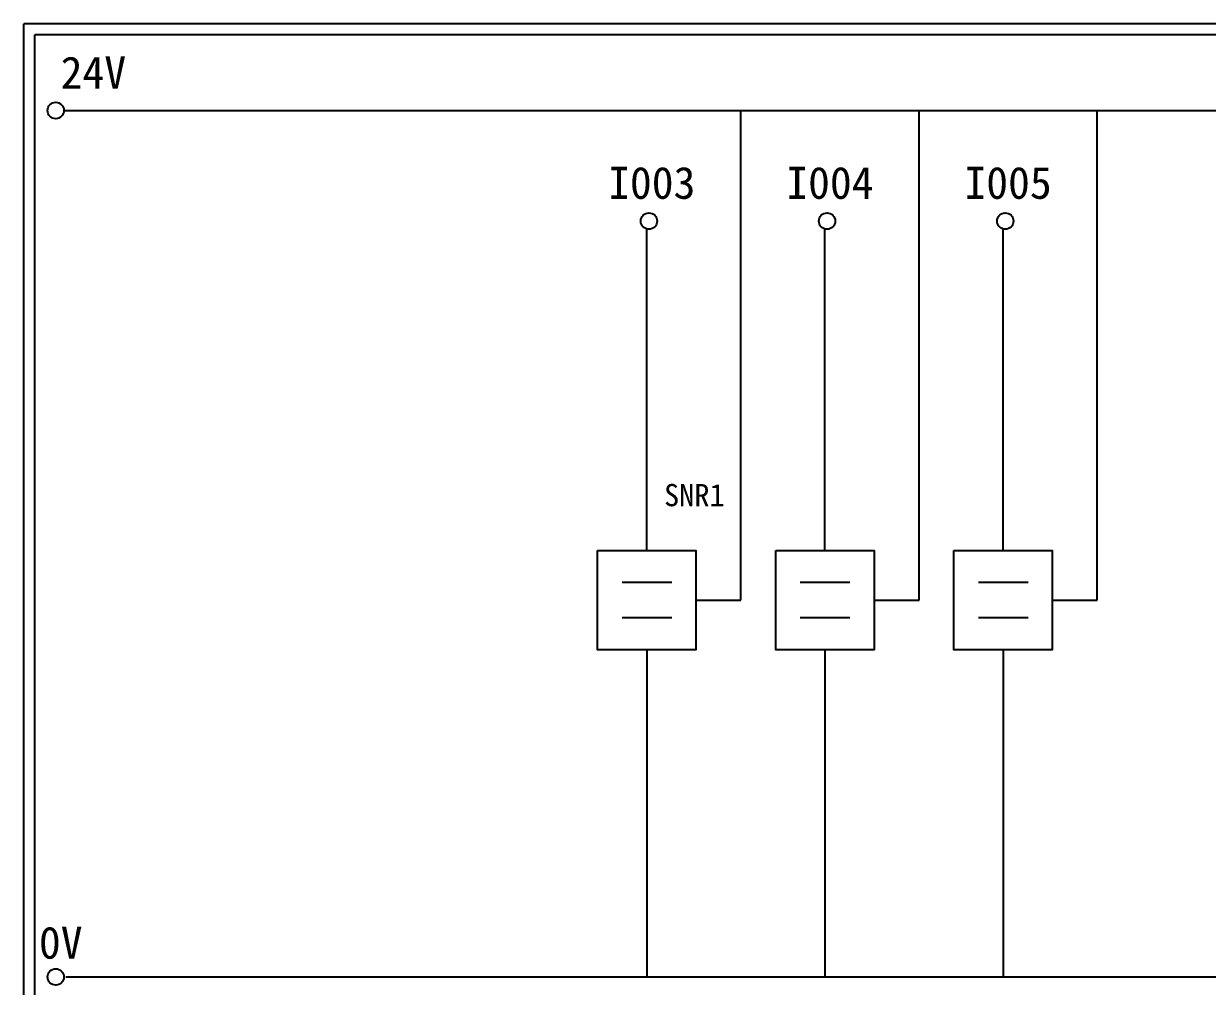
# Model space of a CAD drawing. Extents: x 275 to 740, y 265 to 839.
# Drawn here: x 274.9 to 407.8, y 360.8 to 468.9 of the extents above; entities that cross this region are included whole.
import ezdxf

# ---------------------------------------------------------------- set-up
doc = ezdxf.new("R2010")
doc.units = 0
doc.layers.get('0').update_dxf_attribs({"linetype": 'CONTINUOUS'})
doc.layers.add('圖框層', color=7, linetype='CONTINUOUS')
doc.layers.add('標尺寸層', color=3, linetype='CONTINUOUS')
doc.styles.add('STSL', font='kaiu.ttf')

msp = doc.modelspace()

# ---------------------------------------------------------------- linework, layer by layer
for p, q in [((355.42, 404.19), (355.42, 459.1)), ((375.42, 404.19), (375.42, 459.1)), ((395.42, 404.19), (395.42, 459.1)), ((344.84, 409.77), (344.84, 445.79)), ((364.84, 409.77), (364.84, 445.79)), ((384.84, 409.77), (384.84, 445.79)), ((350.36, 404.19), (355.42, 404.19)), ((370.36, 404.19), (375.42, 404.19)), ((390.36, 404.19), (395.42, 404.19)), ((344.84, 398.61), (344.84, 361.84)), ((364.84, 398.61), (364.84, 361.84)), ((384.84, 398.61), (384.84, 361.84))]:
    msp.add_line(p, q)
for points in [[(339.33, 409.77), (350.36, 409.77), (350.36, 398.61), (339.33, 398.61)], [(359.33, 409.77), (370.36, 409.77), (370.36, 398.61), (359.33, 398.61)], [(379.33, 409.77), (390.36, 409.77), (390.36, 398.61), (379.33, 398.61)]]:
    msp.add_lwpolyline(points, close=True)
at = {"layer": '圖框層', "color": 7}
for p, q in [((561.9, 468.91), (274.9, 468.91)), ((274.9, 264.95), (274.9, 468.91)), ((560.65, 467.66), (276.15, 467.66)), ((276.15, 266.2), (276.15, 467.66))]:
    msp.add_line(p, q, dxfattribs=at)
at = {"layer": '標尺寸層', "color": 7}
for p, q in [((279.42, 459.17), (557.02, 459.17)), ((342.08, 406.22), (347.65, 406.22)), ((362.08, 406.22), (367.65, 406.22)), ((382.08, 406.22), (387.65, 406.22)), ((342.08, 402.25), (347.65, 402.25)), ((362.08, 402.25), (367.65, 402.25)), ((382.08, 402.25), (387.65, 402.25)), ((279.63, 361.9), (557.5, 361.9))]:
    msp.add_line(p, q, dxfattribs=at)
for centre in [(278.5, 459.17), (345.09, 446.75), (365.09, 446.75), (385.09, 446.75), (278.5, 361.9)]:
    msp.add_circle(centre, 0.92, dxfattribs=at)

# ---------------------------------------------------------------- texts
at = {"layer": '圖框層', "color": 4, "style": 'STSL'}
for s, height, p in [('24V', 3.6, (279.05, 461.63)), ('I003', 3.6, (340.51, 449.25)), ('I004', 3.6, (360.51, 449.25)), ('I005', 3.6, (380.51, 449.25)), ('SNR1', 2.5, (346.79, 414.74)), ('0V', 3.6, (276.61, 363.95))]:
    msp.add_text(s, height=height, dxfattribs=at).set_placement(p)

doc.saveas('drawing.dxf')
